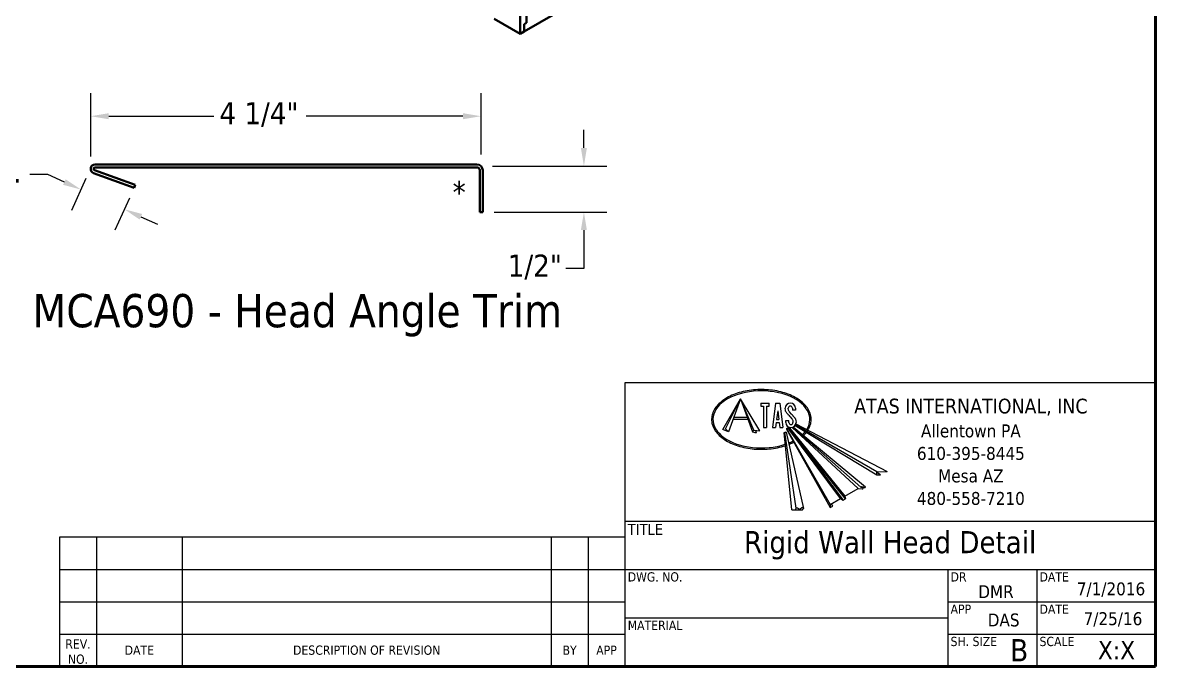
# Model space of a CAD drawing. Header units: inches. Extents: x 0.6 to 33.4, y 0.6 to 21.4.
# Drawn here: x 21.12 to 33.4, y 0.6 to 7.58 of the extents above; entities that cross this region are included whole.
import ezdxf

# ---------------------------------------------------------------- set-up
doc = ezdxf.new("R2010")
doc.units = ezdxf.units.IN
doc.header["$LTSCALE"] = 2
doc.header["$MEASUREMENT"] = 0
for name, color, linetype, lineweight in [('Border (ANSI)', 7, 'Continuous', 70), ('Dimension (ANSI)', 7, 'Continuous', 25), ('Logo', 7, 'Continuous', 25), ('Sketch Geometry (ANSI)', 7, 'Continuous', 25), ('Symbol (ANSI)', 7, 'Continuous', 25), ('Title (ANSI)', 7, 'Continuous', 50), ('Visible (ANSI)', 7, 'Continuous', 50)]:
    doc.layers.add(name, color=color, linetype=linetype, lineweight=lineweight)
doc.styles.add('Label Text (ANSI)', font='tahoma.ttf')
doc.styles.add('Note Text (ANSI)', font='tahoma.ttf')
doc.styles.add('Title Block Info', font='tahoma.ttf')
doc.styles.add('Title Block Labels', font='tahoma.ttf')
doc.dimstyles.new('Architectural (ANSI)', dxfattribs={"dimscale": 2, "dimtxt": 0.12, "dimasz": 0.098425, "dimexe": 0.125, "dimexo": 0.0625, "dimgap": 0.031496, "dimtad": 0, "dimtih": 1, "dimtoh": 1, "dimdec": 4, "dimrnd": 1e-08, "dimzin": 3, "dimdsep": 46, "dimlunit": 4, "dimtxsty": 'Note Text (ANSI)', "dimcen": 0.09, "dimdle": 0.393701, "dimclrd": 256, "dimclre": 256, "dimclrt": 256, "dimadec": 0, "dimazin": 3, "dimtfac": 1, "dimtofl": 0, "dimtmove": 0, "dimatfit": 3, "dimfxl": 0, "dimfrac": 2, "dimtolj": 1, "dimtzin": 12, "dimlwd": -1, "dimlwe": -1, "dimarcsym": 0})

# ---------------------------------------------------------------- blocks, each defined once
blk = doc.blocks.new('Borders ATAS A Border')
at = {"layer": 'Border (ANSI)'}
for p, q in [((16.7, 0.3), (16.7, 10.7)), ((0.3, 0.3), (16.7, 0.3))]:
    blk.add_line(p, q, dxfattribs=at)
blk = doc.blocks.new('Title Blocks ATAS A-B Title Block')
at = {"layer": 'Logo', "linetype": 'Continuous'}
for p, q in [((5.5128, 4.0299), (5.6086, 4.1959)), ((5.5283, 4.0342), (5.6086, 4.1959)), ((5.6086, 4.1959), (5.544, 4.0185)), ((5.7141, 4.0235), (5.6086, 4.1959)), ((5.6086, 4.1959), (5.6731, 4.0185)), ((5.6809, 4.0264), (5.6086, 4.1959)), ((5.7194, 4.1737), (5.7194, 4.1571)), ((5.7194, 4.1737), (5.7638, 4.1737)), ((5.7194, 4.1571), (5.7335, 4.1571)), ((5.7335, 4.1571), (5.7335, 4.0407)), ((5.7498, 4.1571), (5.7638, 4.1571)), ((5.7498, 4.1571), (5.7498, 4.0407)), ((5.7638, 4.1571), (5.7638, 4.1737)), ((5.7992, 4.1737), (5.7829, 4.0407)), ((5.7992, 4.1737), (5.8216, 4.1737)), ((5.8104, 4.1307), (5.8048, 4.0851)), ((5.8104, 4.1307), (5.816, 4.0851)), ((5.8216, 4.1737), (5.8379, 4.0407)), ((5.8521, 4.1351), (5.8512, 4.1461)), ((5.8524, 4.1338), (5.8521, 4.1351)), ((5.8536, 4.1304), (5.8524, 4.1338)), ((5.8544, 4.1285), (5.8536, 4.1304)), ((5.8551, 4.127), (5.8544, 4.1285)), ((5.8564, 4.1243), (5.8551, 4.127)), ((5.8577, 4.1224), (5.8564, 4.1243)), ((5.8582, 4.1216), (5.8577, 4.1224)), ((5.8603, 4.1189), (5.8582, 4.1216)), ((5.8605, 4.1186), (5.8603, 4.1189)), ((5.8632, 4.1153), (5.8605, 4.1186)), ((5.8683, 4.1094), (5.8632, 4.1153)), ((5.8685, 4.135), (5.8679, 4.1461)), ((5.8728, 4.1277), (5.8685, 4.135)), ((5.8743, 4.1257), (5.8728, 4.1277)), ((5.8827, 4.116), (5.8743, 4.1257)), ((5.886, 4.1124), (5.8827, 4.116)), ((5.89, 4.146), (5.89, 4.1349)), ((5.9067, 4.1349), (5.89, 4.1349)), ((5.9067, 4.146), (5.9067, 4.1349)), ((5.5685, 4.0857), (5.6487, 4.0857)), ((5.5723, 4.0964), (5.6448, 4.0964)), ((5.8027, 4.0684), (5.7993, 4.0407)), ((5.8027, 4.0684), (5.8181, 4.0684)), ((5.8048, 4.0851), (5.816, 4.0851)), ((5.8181, 4.0684), (5.8215, 4.0407)), ((5.8545, 4.0684), (5.8545, 4.0795)), ((5.8545, 4.0795), (5.8712, 4.0795)), ((5.8692, 4.1085), (5.8683, 4.1094)), ((5.8703, 4.1072), (5.8692, 4.1085)), ((5.8703, 4.1072), (5.8752, 4.102)), ((5.8712, 4.0684), (5.8712, 4.0795)), ((5.8752, 4.102), (5.8785, 4.0984)), ((5.8785, 4.0984), (5.8869, 4.0887)), ((5.8909, 4.1072), (5.886, 4.1124)), ((5.8869, 4.0887), (5.8884, 4.0867)), ((5.8884, 4.0867), (5.8927, 4.0794)), ((5.8909, 4.1072), (5.892, 4.1059)), ((5.892, 4.1059), (5.8929, 4.105)), ((5.8927, 4.0794), (5.8933, 4.0683)), ((5.8929, 4.105), (5.898, 4.0991)), ((5.898, 4.0991), (5.9007, 4.0958)), ((5.9007, 4.0958), (5.9009, 4.0955)), ((5.9009, 4.0955), (5.903, 4.0928)), ((5.903, 4.0928), (5.9035, 4.092)), ((5.9035, 4.092), (5.9048, 4.0901)), ((5.9048, 4.0901), (5.9061, 4.0874)), ((5.9061, 4.0874), (5.9068, 4.0859)), ((6.3477, 3.8004), (5.9064, 4.0549)), ((5.9068, 4.0859), (5.9076, 4.084)), ((5.9076, 4.084), (5.9088, 4.0806)), ((5.9088, 4.0806), (5.9091, 4.0793)), ((5.9088, 4.0605), (6.4035, 3.8034)), ((5.9091, 4.0793), (5.91, 4.0683)), ((5.544, 4.0185), (5.5128, 4.0299)), ((5.544, 4.0185), (5.5283, 4.0342)), ((5.6731, 4.0185), (5.6809, 4.0264)), ((5.6731, 4.0185), (5.6945, 4.0128)), ((5.6809, 4.0264), (5.7141, 4.0235)), ((5.6899, 4.0256), (5.6945, 4.0128)), ((5.7335, 4.0407), (5.7498, 4.0407)), ((5.7829, 4.0407), (5.7993, 4.0407)), ((5.8215, 4.0407), (5.8379, 4.0407)), ((5.8447, 4.0144), (5.849, 4.0145)), ((5.8864, 3.5945), (5.8447, 4.0144)), ((5.8489, 4.0155), (5.8498, 4.0167)), ((5.9097, 3.6043), (5.8489, 4.0155)), ((5.8498, 4.0167), (5.8508, 4.0164)), ((5.8508, 4.0164), (5.8529, 4.015)), ((5.8529, 4.015), (5.855, 4.0165)), ((5.8556, 4.0168), (5.855, 4.0165)), ((5.8569, 4.0159), (5.8556, 4.0168)), ((5.8569, 4.0159), (5.9499, 3.6011)), ((5.8575, 4.035), (5.8662, 4.0401)), ((5.8575, 4.035), (6.0955, 3.6233)), ((5.8575, 4.035), (5.8575, 4.0325)), ((5.8575, 4.0325), (6.0955, 3.6071)), ((6.1511, 3.6555), (5.8662, 4.0401)), ((5.8662, 4.0401), (5.8684, 4.0388)), ((5.8684, 4.0388), (5.8703, 4.0399)), ((5.8684, 4.0388), (6.1651, 3.6475)), ((5.8699, 4.0422), (5.8712, 4.043)), ((5.8699, 4.0422), (6.175, 3.6691)), ((5.8699, 4.0422), (5.8703, 4.0399)), ((6.1776, 3.6545), (5.8703, 4.0399)), ((6.2466, 3.7106), (5.8889, 4.0415)), ((5.8918, 4.0424), (6.2613, 3.7172)), ((6.2869, 3.7176), (5.8948, 4.0437)), ((5.9048, 4.0523), (6.3477, 3.7843)), ((6.3477, 3.8004), (6.4035, 3.8034)), ((6.3477, 3.7843), (6.3477, 3.8004)), ((6.3685, 3.7854), (6.3477, 3.7974)), ((6.3477, 3.7843), (6.3685, 3.7854)), ((6.175, 3.6693), (6.2466, 3.7106)), ((6.2466, 3.7106), (6.2682, 3.7087)), ((6.2607, 3.7177), (6.2608, 3.7183)), ((6.2622, 3.7164), (6.2607, 3.7177)), ((6.2608, 3.7183), (6.262, 3.7195)), ((6.2608, 3.7183), (6.2608, 3.7183)), ((6.262, 3.7195), (6.2643, 3.7205)), ((6.2647, 3.7154), (6.2622, 3.7164)), ((6.2643, 3.7205), (6.2723, 3.7195)), ((6.2668, 3.7154), (6.2647, 3.7154)), ((6.2685, 3.7156), (6.2668, 3.7154)), ((6.2682, 3.7087), (6.271, 3.7087)), ((6.2693, 3.7156), (6.2685, 3.7156)), ((6.2718, 3.7148), (6.2693, 3.7156)), ((6.271, 3.7087), (6.2724, 3.7092)), ((6.2738, 3.713), (6.2718, 3.7148)), ((6.2723, 3.7195), (6.2788, 3.7163)), ((6.2724, 3.7092), (6.2731, 3.7099)), ((6.2731, 3.7099), (6.2739, 3.7119)), ((6.2739, 3.7119), (6.2738, 3.713)), ((6.2788, 3.7163), (6.2845, 3.7162)), ((6.2845, 3.7162), (6.2871, 3.7177)), ((6.0955, 3.6233), (6.1512, 3.6555)), ((6.0955, 3.6233), (6.0955, 3.6071)), ((6.1094, 3.6152), (6.1024, 3.6273)), ((6.1512, 3.6555), (6.1652, 3.6474)), ((6.1652, 3.6474), (6.1776, 3.6545)), ((6.175, 3.6693), (6.1776, 3.6545)), ((5.8864, 3.5945), (5.944, 3.5955)), ((5.9095, 3.5969), (5.9098, 3.6051)), ((5.9098, 3.6051), (5.9178, 3.6049)), ((5.9178, 3.6049), (5.9288, 3.5976)), ((5.9288, 3.5976), (5.9399, 3.6053)), ((5.944, 3.607), (5.9399, 3.6053)), ((5.9499, 3.6011), (5.944, 3.607)), ((5.944, 3.5955), (5.9499, 3.6011)), ((6.0955, 3.6071), (6.1094, 3.6152))]:
    blk.add_line(p, q, dxfattribs=at)
at = {"layer": 'Logo', "color": 7, "linetype": 'Continuous', "lineweight": 25}
blk.add_line((5.9006, 4.0476), (5.903, 4.0501), dxfattribs=at)
at = {"layer": 'Logo', "linetype": 'Continuous'}
for centre, radius, start, end in [((5.879, 4.146), 0.0277, 0, 180), ((5.879, 4.146), 0.0111, 0, 180), ((5.8822, 4.0684), 0.0277, 180, 0), ((5.8822, 4.0684), 0.0111, 180, 0)]:
    blk.add_arc(centre, radius, start, end, dxfattribs=at)
at = {"layer": 'Logo'}
for start_param, end_param in [(5.920587, 11.509279), (5.721945, 5.844109), (5.311273, 5.424577)]:
    blk.add_ellipse((5.7221, 4.0849), major_axis=(0.2627, 0), ratio=0.589286, start_param=start_param, end_param=end_param, dxfattribs=at)
for points in [[(5.9742, 4.0266), (5.9873, 4.0542), (5.992, 4.0831), (5.9882, 4.1121), (5.9761, 4.14), (5.9562, 4.1658), (5.9293, 4.1889), (5.8963, 4.2087), (5.8583, 4.2249), (5.8164, 4.2368), (5.7716, 4.2442), (5.7253, 4.2468), (5.679, 4.2448), (5.6339, 4.2381), (5.5913, 4.2269), (5.5527, 4.2113), (5.5191, 4.1919), (5.4913, 4.1691), (5.4704, 4.1437), (5.457, 4.1161), (5.4522, 4.0872), (5.4558, 4.0583), (5.4677, 4.0303), (5.4874, 4.0044), (5.5141, 3.9812), (5.5469, 3.9613), (5.5848, 3.9451), (5.6268, 3.9331), (5.6716, 3.9256), (5.7178, 3.9228), (5.7642, 3.9247), (5.8093, 3.9314), (5.8519, 3.9426)], [(5.9501, 3.9978), (5.9544, 4.002), (5.9585, 4.0064), (5.9624, 4.0108), (5.9661, 4.0152)], [(5.8717, 3.9498), (5.8783, 3.9525), (5.8848, 3.9553), (5.8911, 3.9582), (5.8973, 3.9613)]]:
    blk.add_spline(points, degree=3, dxfattribs=at)
at = {"layer": 'Sketch Geometry (ANSI)'}
for p, q in [((7.8575, 4.2837), (4.9825, 4.2837)), ((4.9825, 4.2837), (4.9825, 2.7462)), ((7.8575, 2.7462), (7.8575, 4.2837)), ((4.9825, 3.5337), (7.8575, 3.5337)), ((1.9175, 3.4462), (1.9175, 2.7462)), ((4.9825, 3.4462), (1.9175, 3.4462)), ((2.1175, 3.4462), (2.1175, 2.7462)), ((2.5825, 3.4462), (2.5825, 2.7462)), ((4.5825, 3.4462), (4.5825, 2.7462)), ((4.7825, 3.4462), (4.7825, 2.7462)), ((1.9175, 3.2712), (4.9825, 3.2712)), ((4.9825, 3.2712), (7.8575, 3.2712)), ((6.7325, 3.2712), (6.7325, 2.7462)), ((7.2147, 3.2712), (7.2147, 2.7462)), ((1.9175, 3.0962), (4.9825, 3.0962)), ((6.7325, 3.0962), (7.8575, 3.0962)), ((4.9825, 3.0087), (6.7325, 3.0087)), ((1.9175, 2.9212), (4.9825, 2.9212)), ((6.7325, 2.9212), (7.8575, 2.9212)), ((1.9175, 2.7462), (4.9825, 2.7462)), ((4.9825, 2.7462), (7.8575, 2.7462))]:
    blk.add_line(p, q, dxfattribs=at)
at = {"layer": 'Symbol (ANSI)', "char_height": 0.05, "attachment_point": 5, "style": 'Title Block Labels'}
for s, insert, line_spacing_factor in [('{\\H1.6x;ATAS INTERNATIONAL, INC\\P\\H0.875x;Allentown PA\\H1.3631x; \\H0.73365x;\\P610-395-8445\\H1.1376x; \\H0.87902x;\\PMesa AZ\\H1.1946x; \\H0.83708x;\\P480-558-7210\\H1.1855x; }', (6.8575, 3.9087), 1.04605), ('REV.\\PNO.', (2.0175, 2.8259), 0.987884)]:
    blk.add_mtext(s, dxfattribs=dict(at, insert=insert, line_spacing_factor=line_spacing_factor))
at = {"layer": 'Symbol (ANSI)'}
for s, insert, char_height, attachment_point, style in [('\\fTahoma|b0|i0;\\H0.0600;TITLE', (4.9975, 3.5187), 0.06, 1, 'Title Block Labels'), ('DWG. NO.', (4.9975, 3.2562), 0.05, 1, 'Title Block Labels'), ('DR', (6.7475, 3.2562), 0.05, 1, 'Title Block Labels'), ('DATE', (7.2297, 3.2562), 0.05, 1, 'Title Block Labels'), ('DMR', (7.0897, 3.1162), 0.07, 9, 'Title Block Info'), ('APP', (6.7475, 3.0812), 0.05, 1, 'Title Block Labels'), ('DATE', (7.2297, 3.0812), 0.05, 1, 'Title Block Labels'), ('DAS', (7.1213, 2.9613), 0.07, 9, 'Title Block Info'), ('7/25/16', (7.7869, 2.9608), 0.07, 9, 'Title Block Info'), ('MATERIAL', (4.9975, 2.9937), 0.05, 1, 'Title Block Labels'), ('SH. SIZE', (6.7475, 2.9062), 0.05, 1, 'Title Block Labels'), ('SCALE', (7.2297, 2.9062), 0.05, 1, 'Title Block Labels'), ('DATE', (2.35, 2.8337), 0.05, 5, 'Title Block Labels'), ('DESCRIPTION OF REVISION', (3.5825, 2.8337), 0.05, 5, 'Title Block Labels'), ('BY', (4.6825, 2.8337), 0.05, 5, 'Title Block Labels'), ('APP', (4.8825, 2.8337), 0.05, 5, 'Title Block Labels'), ('\\fTahoma|b0|i0;\\H0.1000;X:X', (7.7475, 2.8337), 0.1, 6, 'Title Block Info')]:
    blk.add_mtext(s, dxfattribs=dict(at, insert=insert, char_height=char_height, attachment_point=attachment_point, style=style))
for tag, p, height, style in [('CREATION_DATE_001', (7.4317, 3.1314), 0.07, 'Title Block Info'), ('Sheet_Size_001', (7.0711, 2.7737), 0.12, 'Note Text (ANSI)')]:
    blk.add_attdef(tag, p, '', height=height, dxfattribs=dict(at, style=style))
at = {"layer": 'Title (ANSI)', "attachment_point": 5, "style": 'Note Text (ANSI)'}
for s, insert, char_height in [('Rigid Wall Head Detail', (6.42, 3.4025), 0.12), ('\\fTahoma|b0|i0;\\H0.1000; ', (5.8575, 3.14), 0.1), ('\\fTahoma|b0|i0;\\H0.1000; ', (5.8575, 2.8775), 0.1)]:
    blk.add_mtext(s, dxfattribs=dict(at, insert=insert, char_height=char_height))
blk = doc.blocks.new('*D10')
at = {"layer": 'Defpoints', "color": 0, "transparency": 16777216}
for p in [(21.858, 6.003), (22.328, 5.789), (21.752, 5.77)]:
    blk.add_point(p, dxfattribs=at)
at = {"layer": 'Dimension (ANSI)', "transparency": 16777216}
for p, q in [((21.393, 5.932), (21.197, 5.932)), ((21.573, 5.851), (21.393, 5.932)), ((21.806, 5.889), (21.649, 5.542)), ((22.277, 5.675), (22.119, 5.329)), ((22.402, 5.475), (22.581, 5.394))]:
    blk.add_line(p, q, dxfattribs=at)
for points in [[(21.586, 5.881), (21.559, 5.821), (21.752, 5.77)], [(22.415, 5.505), (22.388, 5.445), (22.223, 5.556)]]:
    blk.add_solid(points, dxfattribs=at)
at = {"layer": 'Dimension (ANSI)', "transparency": 16777216, "insert": (19.758, 6.084), "char_height": 0.24, "attachment_point": 1, "style": 'Note Text (ANSI)'}
blk.add_mtext('\\A1;1/2"{ W.H.}', dxfattribs=at)
blk = doc.blocks.new('*D11')
at = {"layer": 'Defpoints', "color": 0, "transparency": 16777216}
for p in [(26.09, 6.024), (27.205, 6.024), (26.108, 5.526)]:
    blk.add_point(p, dxfattribs=at)
at = {"layer": 'Dimension (ANSI)', "transparency": 16777216}
for p, q in [((27.205, 6.221), (27.205, 6.417)), ((26.215, 6.024), (27.455, 6.024)), ((26.233, 5.526), (27.455, 5.526)), ((27.205, 5.33), (27.205, 4.913)), ((27.205, 4.913), (27.008, 4.913))]:
    blk.add_line(p, q, dxfattribs=at)
for points in [[(27.172, 6.221), (27.237, 6.221), (27.205, 6.024)], [(27.172, 5.33), (27.237, 5.33), (27.205, 5.526)]]:
    blk.add_solid(points, dxfattribs=at)
at = {"layer": 'Dimension (ANSI)', "transparency": 16777216, "insert": (26.38, 5.065), "char_height": 0.24, "attachment_point": 1, "style": 'Note Text (ANSI)'}
blk.add_mtext('\\A1;1/2"', dxfattribs=at)
blk = doc.blocks.new('*D12')
at = {"layer": 'Defpoints', "color": 0, "transparency": 16777216}
for p in [(21.858, 6.565), (26.09, 6.024), (21.858, 6.003)]:
    blk.add_point(p, dxfattribs=at)
at = {"layer": 'Dimension (ANSI)', "transparency": 16777216}
for p, q in [((21.858, 6.128), (21.858, 6.815)), ((26.09, 6.149), (26.09, 6.815)), ((22.054, 6.565), (23.191, 6.565)), ((25.893, 6.565), (24.194, 6.565))]:
    blk.add_line(p, q, dxfattribs=at)
for points in [[(22.054, 6.598), (22.054, 6.532), (21.858, 6.565)], [(25.893, 6.598), (25.893, 6.532), (26.09, 6.565)]]:
    blk.add_solid(points, dxfattribs=at)
at = {"layer": 'Dimension (ANSI)', "transparency": 16777216, "insert": (23.254, 6.717), "char_height": 0.24, "attachment_point": 1, "style": 'Note Text (ANSI)'}
blk.add_mtext('\\A1;4 1/4"', dxfattribs=at)

msp = doc.modelspace()

# ---------------------------------------------------------------- linework, layer by layer
at = {"layer": 'Visible (ANSI)'}
for p, q in [((26.5135, 12.45773), (26.5135, 7.45668)), ((26.58421, 12.4169), (26.58421, 7.57916)), ((26.55769, 7.48302), (30.6582, 9.85045)), ((26.23065, 7.61998), (26.5135, 7.45668)), ((26.55769, 7.56385), (26.58421, 7.57916)), ((26.55769, 7.4822), (26.55769, 7.56385)), ((26.5135, 7.45668), (26.55769, 7.4822))]:
    msp.add_line(p, q, dxfattribs=at)
at = {"layer": 'Visible (ANSI)', "color": 1, "true_color": 0xff0000}
for p, q in [((26.0444, 6.04241), (21.9049, 6.04241)), ((21.88848, 5.94931), (22.32826, 5.78924)), ((22.3392, 5.81931), (21.89942, 5.97938)), ((21.9049, 6.01041), (26.0444, 6.01041)), ((26.0764, 5.97841), (26.0764, 5.52641)), ((26.1084, 5.52641), (26.1084, 5.97841)), ((22.32826, 5.78924), (22.3392, 5.81931)), ((26.1084, 5.52641), (26.0764, 5.52641))]:
    msp.add_line(p, q, dxfattribs=at)
for centre, radius, start, end in [((21.9049, 5.99441), 0.048, 90, 250), ((26.0444, 5.97841), 0.064, 0, 90), ((21.9049, 5.99441), 0.016, 90, 250), ((26.0444, 5.97841), 0.032, 0, 90)]:
    msp.add_arc(centre, radius, start, end, dxfattribs=at)

# ---------------------------------------------------------------- block references
at = {"xscale": 2, "yscale": 2, "zscale": 2}
msp.add_blockref('Borders ATAS A Border', (0, 0), dxfattribs=at)
msp.add_blockref('Title Blocks ATAS A-B Title Block', (17.68497, -4.89243), dxfattribs=at).add_auto_attribs({'Sheet_Size_001': 'B', 'CREATION_DATE_001': '7/1/2016'})

# ---------------------------------------------------------------- texts
at = {"layer": 'Symbol (ANSI)'}
for s, insert, char_height, attachment_point, style in [('*', (25.78172, 5.86111), 0.24, 1, 'Note Text (ANSI)'), ('MCA690 - Head Angle Trim', (21.2269, 4.17441), 0.36, 7, 'Label Text (ANSI)')]:
    msp.add_mtext(s, dxfattribs=dict(at, insert=insert, char_height=char_height, attachment_point=attachment_point, style=style))

# ---------------------------------------------------------------- dimensions: what is measured, and where the dimension line sits
at = {"layer": 'Dimension (ANSI)'}
for base, p1, p2, angle, override, picture, middle in [((21.85763, 6.56529), (26.08965, 6.02367), (21.85763, 6.00275), 180, {"dimtih": 0, "dimtoh": 0, "dimdec": 4, "dimlfac": 1, "dimtp": 0, "dimtm": 0, "dimtdec": 2, "dimatfit": 1}, '*D12', (23.69239, 6.56529)), ((27.20458, 6.02367), (26.1084, 5.52641), (26.08965, 6.02367), 90, {"dimdec": 4, "dimlfac": 1, "dimtp": 0, "dimtm": 0, "dimtdec": 2, "dimatfit": 1}, '*D11', (26.66259, 4.91347))]:
    dim = msp.add_linear_dim(base=base, p1=p1, p2=p2, angle=angle, dimstyle='Architectural (ANSI)', override=override, dxfattribs=at)
    dim.commit()
    dim.dimension.update_dxf_attribs({"geometry": picture, "text_midpoint": middle, "dimtype": 160})
dim = msp.add_linear_dim(base=(21.75192, 5.76974), p1=(22.32826, 5.78924), p2=(21.85763, 6.00275), angle=335.598125, text='<>{ W.H.}', dimstyle='Architectural (ANSI)', override={"dimdec": 4, "dimlfac": 1, "dimtp": 0, "dimtm": 0, "dimtdec": 2, "dimatfit": 1}, dxfattribs=at)
dim.commit()
dim.dimension.update_dxf_attribs({"geometry": '*D10', "text_midpoint": (20.44578, 5.93239), "dimtype": 160})

doc.saveas('drawing.dxf')
